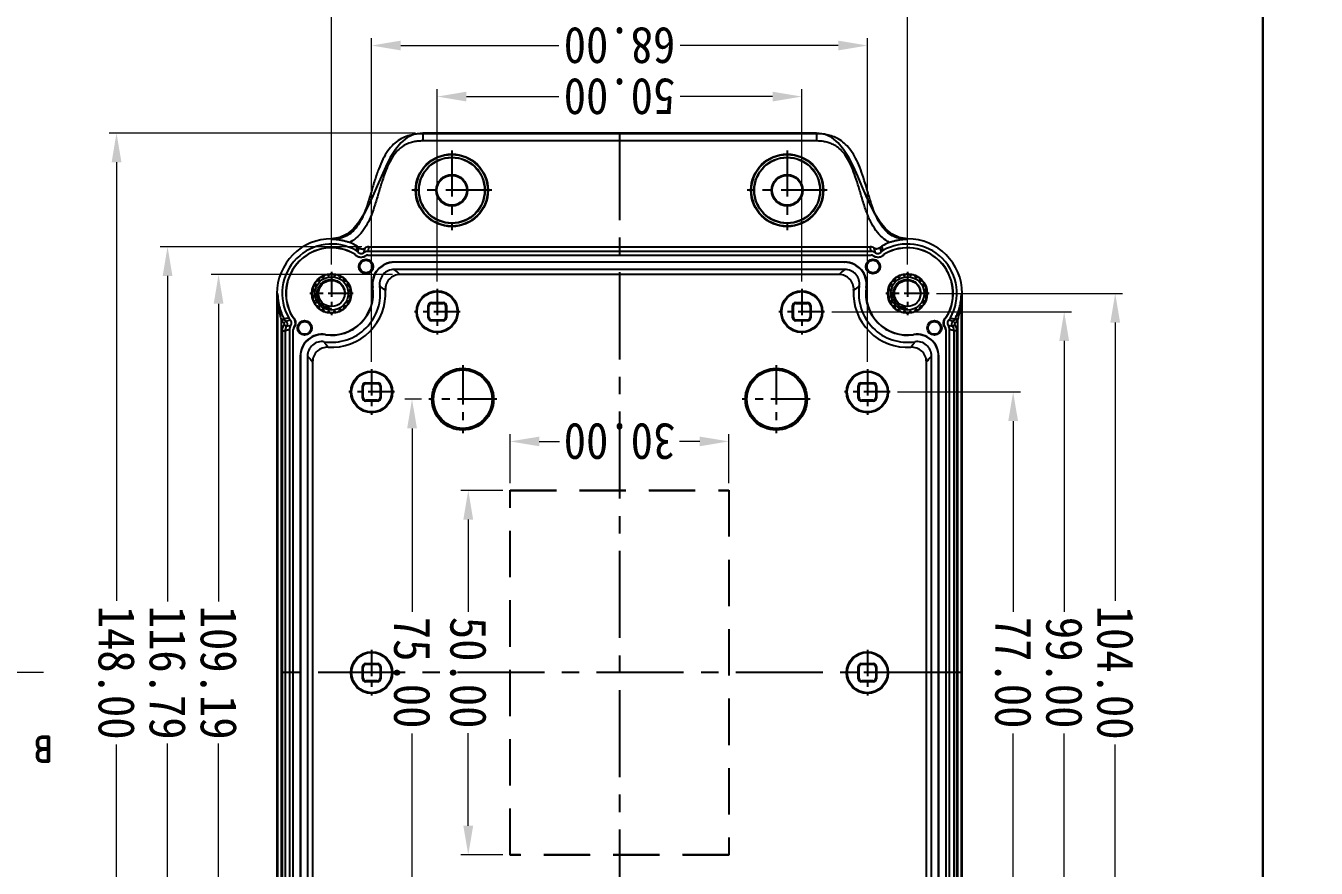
# Model space of a CAD drawing. Header units: millimetres. Extents: x 306 to 1885, y 393 to 1000.
# Drawn here: x 1281.2 to 1458.2, y 468.3 to 583.8 of the extents above; entities that cross this region are included whole.
import ezdxf
from ezdxf.enums import TextEntityAlignment as Align

# ---------------------------------------------------------------- set-up
doc = ezdxf.new("R2010")
doc.units = ezdxf.units.MM
for name, pattern in [('CENTER', [50.8, 31.75, -6.35, 6.35, -6.35]), ('DIVIDE', [31.75, 12.7, -6.35, 0, -6.35, 0, -6.35]), ('HIDDEN', [9.525, 6.35, -3.175])]:
    doc.linetypes.add(name, pattern=pattern)
doc.layers.add('dim', color=3, linetype='Continuous', lineweight=9)
doc.layers.add('hatch', color=56, linetype='Continuous', lineweight=9)
doc.styles.add('FFS', font='SIMFANG.TTF', dxfattribs={"width": 0.9})
doc.styles.add('ROMAND', font='romand.shx', dxfattribs={"width": 0.85, "bigfont": 'gbcbig.shx'})
doc.dimstyles.new('YanXiu', dxfattribs={"dimtxt": 2.5, "dimasz": 2.2, "dimexe": 1, "dimexo": 0.6, "dimgap": 0.66, "dimtad": 0, "dimzin": 1, "dimdsep": 46, "dimtxsty": 'FFS', "dimcen": 0, "dimclrd": 256, "dimclre": 131, "dimclrt": 42, "dimazin": 0, "dimtfac": 1, "dimtofl": 0, "dimtmove": 0, "dimatfit": 3, "dimfxl": 0, "dimlwd": 5, "dimlwe": 5, "dimarcsym": 0})

# ---------------------------------------------------------------- blocks, each defined once
blk = doc.blocks.new('*u2')
at = {"layer": 'Defpoints', "color": 2}
blk.add_lwpolyline([(-135.77, 94.94), (135.77, 94.94), (135.77, -94.94), (-135.77, -94.94)], close=True, dxfattribs=at)
blk = doc.blocks.new('*D21')
at = {"layer": 'Defpoints', "color": 0}
for p in [(34.38, 58.4), (62, 58.4), (34.37, -58.4)]:
    blk.add_point(p, dxfattribs=at)
at = {"layer": 'dim', "color": 131, "lineweight": 5}
for p, q in [((35.38, 58.4), (63, 58.4)), ((35.37, -58.4), (63, -58.4))]:
    blk.add_line(p, q, dxfattribs=at)
at = {"layer": 'dim', "lineweight": 5}
for p, q in [((62, 54.4), (62, 9.74)), ((62, -54.4), (62, -9.74))]:
    blk.add_line(p, q, dxfattribs=at)
at = {"layer": 'dim'}
for points in [[(61.33, 54.4), (62.67, 54.4), (62, 58.4)], [(61.33, -54.4), (62.67, -54.4), (62, -58.4)]]:
    blk.add_solid(points, dxfattribs=at)
at = {"layer": 'dim', "color": 42, "insert": (62, 0), "char_height": 5, "attachment_point": 5, "rotation": 90, "style": 'FFS'}
blk.add_mtext('116.79', dxfattribs=at)
blk = doc.blocks.new('*D22')
at = {"layer": 'Defpoints', "color": 0}
for p in [(30.12, 54.6), (55, 54.6), (30.12, -54.6)]:
    blk.add_point(p, dxfattribs=at)
at = {"layer": 'dim', "color": 131, "lineweight": 5}
for p, q in [((31.12, 54.6), (56, 54.6)), ((31.12, -54.6), (56, -54.6))]:
    blk.add_line(p, q, dxfattribs=at)
at = {"layer": 'dim', "lineweight": 5}
for p, q in [((55, 50.6), (55, 9.74)), ((55, -50.6), (55, -9.74))]:
    blk.add_line(p, q, dxfattribs=at)
at = {"layer": 'dim'}
for points in [[(54.33, 50.6), (55.67, 50.6), (55, 54.6)], [(54.33, -50.6), (55.67, -50.6), (55, -54.6)]]:
    blk.add_solid(points, dxfattribs=at)
at = {"layer": 'dim', "color": 42, "insert": (55, 0), "char_height": 5, "attachment_point": 5, "rotation": 90, "style": 'FFS'}
blk.add_mtext('109.19', dxfattribs=at)
blk = doc.blocks.new('*D24')
at = {"layer": 'Defpoints', "color": 0}
for p in [(-39.5, -54.98), (39.5, -54.98), (39.5, -93)]:
    blk.add_point(p, dxfattribs=at)
at = {"layer": 'dim', "color": 131, "lineweight": 5}
for p, q in [((-39.5, -55.98), (-39.5, -94)), ((39.5, -55.98), (39.5, -94))]:
    blk.add_line(p, q, dxfattribs=at)
at = {"layer": 'dim', "lineweight": 5}
for p, q in [((-35.5, -93), (-8.33, -93)), ((35.5, -93), (8.33, -93))]:
    blk.add_line(p, q, dxfattribs=at)
at = {"layer": 'dim'}
for points in [[(-35.5, -92.33), (-35.5, -93.67), (-39.5, -93)], [(35.5, -92.33), (35.5, -93.67), (39.5, -93)]]:
    blk.add_solid(points, dxfattribs=at)
at = {"layer": 'dim', "color": 42, "insert": (0, -93), "char_height": 5, "attachment_point": 5, "style": 'FFS'}
blk.add_mtext('79.00', dxfattribs=at)
blk = doc.blocks.new('*D25')
at = {"layer": 'Defpoints', "color": 0}
for p in [(-34, -41.64), (34, -41.64), (34, -86)]:
    blk.add_point(p, dxfattribs=at)
at = {"layer": 'dim', "color": 131, "lineweight": 5}
for p, q in [((-34, -42.64), (-34, -87)), ((34, -42.64), (34, -87))]:
    blk.add_line(p, q, dxfattribs=at)
at = {"layer": 'dim', "lineweight": 5}
for p, q in [((-30, -86), (-8.33, -86)), ((30, -86), (8.33, -86))]:
    blk.add_line(p, q, dxfattribs=at)
at = {"layer": 'dim'}
for points in [[(-30, -85.33), (-30, -86.67), (-34, -86)], [(30, -85.33), (30, -86.67), (34, -86)]]:
    blk.add_solid(points, dxfattribs=at)
at = {"layer": 'dim', "color": 42, "insert": (0, -86), "char_height": 5, "attachment_point": 5, "style": 'FFS'}
blk.add_mtext('68.00', dxfattribs=at)
blk = doc.blocks.new('*D26')
at = {"layer": 'Defpoints', "color": 0}
for p in [(-25, -52.64), (25, -52.64), (25, -79)]:
    blk.add_point(p, dxfattribs=at)
at = {"layer": 'dim', "color": 131, "lineweight": 5}
for p, q in [((-25, -53.64), (-25, -80)), ((25, -53.64), (25, -80))]:
    blk.add_line(p, q, dxfattribs=at)
at = {"layer": 'dim', "lineweight": 5}
for p, q in [((-21, -79), (-8.32, -79)), ((21, -79), (8.32, -79))]:
    blk.add_line(p, q, dxfattribs=at)
at = {"layer": 'dim'}
for points in [[(-21, -78.33), (-21, -79.67), (-25, -79)], [(21, -78.33), (21, -79.67), (25, -79)]]:
    blk.add_solid(points, dxfattribs=at)
at = {"layer": 'dim', "color": 42, "insert": (0, -79), "char_height": 5, "attachment_point": 5, "style": 'FFS'}
blk.add_mtext('50.00', dxfattribs=at)
blk = doc.blocks.new('*D27')
at = {"layer": 'Defpoints', "color": 0}
for p in [(-68, 52), (-42.48, 52), (-42.48, -52)]:
    blk.add_point(p, dxfattribs=at)
at = {"layer": 'dim', "color": 131, "lineweight": 5}
for p, q in [((-43.48, 52), (-69, 52)), ((-43.48, -52), (-69, -52))]:
    blk.add_line(p, q, dxfattribs=at)
at = {"layer": 'dim', "lineweight": 5}
for p, q in [((-68, 48), (-68, 9.84)), ((-68, -48), (-68, -9.84))]:
    blk.add_line(p, q, dxfattribs=at)
at = {"layer": 'dim'}
for points in [[(-68.67, 48), (-67.33, 48), (-68, 52)], [(-68.67, -48), (-67.33, -48), (-68, -52)]]:
    blk.add_solid(points, dxfattribs=at)
at = {"layer": 'dim', "color": 42, "insert": (-68, 0), "char_height": 5, "attachment_point": 5, "rotation": 90, "style": 'FFS'}
blk.add_mtext('104.00', dxfattribs=at)
blk = doc.blocks.new('*D28')
at = {"layer": 'Defpoints', "color": 0}
for p in [(-61, 49.5), (-28.14, 49.5), (-28.14, -49.5)]:
    blk.add_point(p, dxfattribs=at)
at = {"layer": 'dim', "color": 131, "lineweight": 5}
for p, q in [((-29.14, 49.5), (-62, 49.5)), ((-29.14, -49.5), (-62, -49.5))]:
    blk.add_line(p, q, dxfattribs=at)
at = {"layer": 'dim', "lineweight": 5}
for p, q in [((-61, 45.5), (-61, 8.33)), ((-61, -45.5), (-61, -8.33))]:
    blk.add_line(p, q, dxfattribs=at)
at = {"layer": 'dim'}
for points in [[(-61.67, 45.5), (-60.33, 45.5), (-61, 49.5)], [(-61.67, -45.5), (-60.33, -45.5), (-61, -49.5)]]:
    blk.add_solid(points, dxfattribs=at)
at = {"layer": 'dim', "color": 42, "insert": (-61, 0), "char_height": 5, "attachment_point": 5, "rotation": 90, "style": 'FFS'}
blk.add_mtext('99.00', dxfattribs=at)
blk = doc.blocks.new('*D29')
at = {"layer": 'Defpoints', "color": 0}
for p in [(-54, 38.5), (-37.14, 38.5), (-37.14, -38.5)]:
    blk.add_point(p, dxfattribs=at)
at = {"layer": 'dim', "color": 131, "lineweight": 5}
for p, q in [((-38.14, 38.5), (-55, 38.5)), ((-38.14, -38.5), (-55, -38.5))]:
    blk.add_line(p, q, dxfattribs=at)
at = {"layer": 'dim', "lineweight": 5}
for p, q in [((-54, 34.5), (-54, 8.33)), ((-54, -34.5), (-54, -8.33))]:
    blk.add_line(p, q, dxfattribs=at)
at = {"layer": 'dim'}
for points in [[(-54.67, 34.5), (-53.33, 34.5), (-54, 38.5)], [(-54.67, -34.5), (-53.33, -34.5), (-54, -38.5)]]:
    blk.add_solid(points, dxfattribs=at)
at = {"layer": 'dim', "color": 42, "insert": (-54, 0), "char_height": 5, "attachment_point": 5, "rotation": 90, "style": 'FFS'}
blk.add_mtext('77.00', dxfattribs=at)
blk = doc.blocks.new('*D30')
at = {"layer": 'Defpoints', "color": 0}
for p in [(27, 74), (27, -74), (69, -74)]:
    blk.add_point(p, dxfattribs=at)
at = {"layer": 'dim', "color": 131, "lineweight": 5}
for p, q in [((28, 74), (70, 74)), ((28, -74), (70, -74))]:
    blk.add_line(p, q, dxfattribs=at)
at = {"layer": 'dim', "lineweight": 5}
for p, q in [((69, 70), (69, 9.84)), ((69, -70), (69, -9.84))]:
    blk.add_line(p, q, dxfattribs=at)
at = {"layer": 'dim'}
for points in [[(68.33, 70), (69.67, 70), (69, 74)], [(68.33, -70), (69.67, -70), (69, -74)]]:
    blk.add_solid(points, dxfattribs=at)
at = {"layer": 'dim', "color": 42, "insert": (69, 0), "char_height": 5, "attachment_point": 5, "rotation": 90, "style": 'FFS'}
blk.add_mtext('148.00', dxfattribs=at)
blk = doc.blocks.new('*D23')
at = {"layer": 'Defpoints', "color": 0}
for p in [(-15, -25), (15, -25), (15, -31.71)]:
    blk.add_point(p, dxfattribs=at)
at = {"layer": 'dim', "color": 131, "lineweight": 5}
for p, q in [((-15, -26), (-15, -32.71)), ((15, -26), (15, -32.71))]:
    blk.add_line(p, q, dxfattribs=at)
at = {"layer": 'dim', "lineweight": 5}
for p, q in [((-11, -31.71), (-8.24, -31.71)), ((11, -31.71), (8.24, -31.71))]:
    blk.add_line(p, q, dxfattribs=at)
at = {"layer": 'dim'}
for points in [[(-11, -31.04), (-11, -32.37), (-15, -31.71)], [(11, -31.04), (11, -32.37), (15, -31.71)]]:
    blk.add_solid(points, dxfattribs=at)
at = {"layer": 'dim', "color": 42, "insert": (0, -31.71), "char_height": 5, "attachment_point": 5, "style": 'FFS'}
blk.add_mtext('30.00', dxfattribs=at)
blk = doc.blocks.new('*D31')
at = {"layer": 'Defpoints', "color": 0}
for p in [(15, 25), (20.75, 25), (15, -25)]:
    blk.add_point(p, dxfattribs=at)
at = {"layer": 'dim', "color": 131, "lineweight": 5}
for p, q in [((16, 25), (21.75, 25)), ((16, -25), (21.75, -25))]:
    blk.add_line(p, q, dxfattribs=at)
at = {"layer": 'dim', "lineweight": 5}
for p, q in [((20.75, 21), (20.75, 8.32)), ((20.75, -21), (20.75, -8.32))]:
    blk.add_line(p, q, dxfattribs=at)
at = {"layer": 'dim'}
for points in [[(20.08, 21), (21.42, 21), (20.75, 25)], [(20.08, -21), (21.42, -21), (20.75, -25)]]:
    blk.add_solid(points, dxfattribs=at)
at = {"layer": 'dim', "color": 42, "insert": (20.75, 0), "char_height": 5, "attachment_point": 5, "rotation": 90, "style": 'FFS'}
blk.add_mtext('50.00', dxfattribs=at)
blk = doc.blocks.new('*D18')
at = {"layer": 'Defpoints', "color": 0}
for p in [(26.16, 37.5), (26.16, -37.5), (28.46, -37.5)]:
    blk.add_point(p, dxfattribs=at)
at = {"layer": 'dim', "color": 131, "lineweight": 5}
for p, q in [((27.16, 37.5), (29.46, 37.5)), ((27.16, -37.5), (29.46, -37.5))]:
    blk.add_line(p, q, dxfattribs=at)
at = {"layer": 'dim', "lineweight": 5}
for p, q in [((28.46, 33.5), (28.46, 8.33)), ((28.46, -33.5), (28.46, -8.33))]:
    blk.add_line(p, q, dxfattribs=at)
at = {"layer": 'dim'}
for points in [[(27.79, 33.5), (29.13, 33.5), (28.46, 37.5)], [(27.79, -33.5), (29.13, -33.5), (28.46, -37.5)]]:
    blk.add_solid(points, dxfattribs=at)
at = {"layer": 'dim', "color": 42, "insert": (28.46, 0), "char_height": 5, "attachment_point": 5, "rotation": 90, "style": 'FFS'}
blk.add_mtext('75.00', dxfattribs=at)
blk = doc.blocks.new('u68')
at = {"color": 1, "linetype": 'CENTER', "ltscale": 0.376}
for p, q in [((0, -74), (0, 74)), ((-47, 0), (47, 0))]:
    blk.add_line(p, q, dxfattribs=at)
at = {"color": 7}
for p, q in [((-47, 52), (-47, -52)), ((-46.904, 52), (-46.904, -52)), ((46.904, -52), (46.904, 52)), ((47, -52), (47, 52)), ((-46.404, 48.395), (-46.404, -48.395)), ((46.404, -48.395), (46.404, 48.395)), ((-46.288, 46.87), (-46.288, -46.87)), ((-45.888, 46.87), (-45.888, -46.87)), ((-45.277, 47.035), (-45.277, -47.035)), ((-44.767, -47.038), (-44.767, 47.038)), ((-44.746, -47.038), (-44.746, 47.038)), ((44.746, 47.038), (44.746, -47.038)), ((44.767, 47.038), (44.767, -47.038)), ((45.277, -47.035), (45.277, 47.035)), ((45.888, -46.87), (45.888, 46.87)), ((46.288, -46.87), (46.288, 46.87)), ((-43.795, 43.402), (-43.795, -43.402)), ((-43.769, 43.372), (-43.769, -43.372)), ((-42.802, 43.41), (-42.802, -43.41)), ((-42.095, 42.624), (-42.095, -42.624)), ((42.095, -42.624), (42.095, 42.624)), ((42.802, -43.41), (42.802, 43.41)), ((43.769, -43.372), (43.769, 43.372)), ((43.795, -43.402), (43.795, 43.402)), ((-35.25, -0.85), (-35.25, 0.85)), ((-35.145, 0.745), (-35.25, 0.85)), ((-35.145, -0.745), (-35.145, 0.745)), ((-34.745, 1.145), (-34.85, 1.25)), ((-34.85, 1.25), (-33.15, 1.25)), ((-34.745, 1.145), (-33.255, 1.145)), ((-33.255, 1.145), (-33.15, 1.25)), ((-32.855, 0.745), (-32.75, 0.85)), ((-32.855, 0.745), (-32.855, -0.745)), ((-32.75, 0.85), (-32.75, -0.85)), ((32.855, 0.745), (32.75, 0.85)), ((32.75, -0.85), (32.75, 0.85)), ((32.855, -0.745), (32.855, 0.745)), ((33.15, 1.25), (34.85, 1.25)), ((33.255, 1.145), (33.15, 1.25)), ((33.255, 1.145), (34.745, 1.145)), ((34.745, 1.145), (34.85, 1.25)), ((35.145, 0.745), (35.25, 0.85)), ((35.145, 0.745), (35.145, -0.745)), ((35.25, 0.85), (35.25, -0.85)), ((-35.145, -0.745), (-35.25, -0.85)), ((-34.745, -1.145), (-34.85, -1.25)), ((-33.15, -1.25), (-34.85, -1.25)), ((-33.255, -1.145), (-34.745, -1.145)), ((-33.255, -1.145), (-33.15, -1.25)), ((-32.855, -0.745), (-32.75, -0.85)), ((32.855, -0.745), (32.75, -0.85)), ((33.255, -1.145), (33.15, -1.25)), ((34.85, -1.25), (33.15, -1.25)), ((34.745, -1.145), (33.255, -1.145)), ((34.745, -1.145), (34.85, -1.25)), ((35.145, -0.745), (35.25, -0.85)), ((-35.145, -37.755), (-35.25, -37.65)), ((-35.25, -39.35), (-35.25, -37.65)), ((-35.145, -39.245), (-35.145, -37.755)), ((-34.745, -37.355), (-34.85, -37.25)), ((-34.85, -37.25), (-33.15, -37.25)), ((-34.745, -37.355), (-33.255, -37.355)), ((-33.255, -37.355), (-33.15, -37.25)), ((-32.855, -37.755), (-32.75, -37.65)), ((-32.855, -37.755), (-32.855, -39.245)), ((-32.75, -37.65), (-32.75, -39.35)), ((32.855, -37.755), (32.75, -37.65)), ((32.75, -39.35), (32.75, -37.65)), ((32.855, -39.245), (32.855, -37.755)), ((33.15, -37.25), (34.85, -37.25)), ((33.255, -37.355), (33.15, -37.25)), ((33.255, -37.355), (34.745, -37.355)), ((34.745, -37.355), (34.85, -37.25)), ((35.145, -37.755), (35.25, -37.65)), ((35.145, -37.755), (35.145, -39.245)), ((35.25, -37.65), (35.25, -39.35)), ((-35.145, -39.245), (-35.25, -39.35)), ((-34.745, -39.645), (-34.85, -39.75)), ((-33.15, -39.75), (-34.85, -39.75)), ((-33.255, -39.645), (-34.745, -39.645)), ((-33.255, -39.645), (-33.15, -39.75)), ((-32.855, -39.245), (-32.75, -39.35)), ((32.855, -39.245), (32.75, -39.35)), ((33.255, -39.645), (33.15, -39.75)), ((34.85, -39.75), (33.15, -39.75)), ((34.745, -39.645), (33.255, -39.645)), ((34.745, -39.645), (34.85, -39.75)), ((35.145, -39.245), (35.25, -39.35)), ((-43.769, -43.372), (-43.795, -43.402)), ((43.769, -43.372), (43.795, -43.402)), ((-46.288, -46.87), (-45.888, -46.87)), ((-46.023, -47.69), (-45.699, -47.455)), ((-45.888, -46.87), (-45.277, -47.035)), ((-45.699, -47.456), (-45.088, -47.62)), ((-44.746, -47.038), (-44.767, -47.038)), ((-44.655, -47.318), (-44.672, -47.33)), ((-40.333, -46.339), (-40.349, -46.368)), ((40.333, -46.339), (40.349, -46.368)), ((44.655, -47.318), (44.672, -47.33)), ((44.746, -47.038), (44.767, -47.038)), ((45.088, -47.62), (45.697, -47.458)), ((46.023, -47.69), (45.699, -47.455)), ((46.288, -46.87), (45.888, -46.87)), ((-46.404, -48.395), (-46.049, -48.58)), ((-46.352, -48.298), (-46, -48.488)), ((-46.05, -47.917), (-45.785, -48.216)), ((-45.176, -48.382), (-45.785, -48.216)), ((-44.922, -48.899), (-44.94, -48.889)), ((-44.822, -48.777), (-44.836, -48.761)), ((-26.145, -48.755), (-26.25, -48.65)), ((-26.25, -50.35), (-26.25, -48.65)), ((-26.145, -50.245), (-26.145, -48.755)), ((-25.745, -48.355), (-25.85, -48.25)), ((-25.85, -48.25), (-24.15, -48.25)), ((-25.745, -48.355), (-24.255, -48.355)), ((-24.255, -48.355), (-24.15, -48.25)), ((-23.855, -48.755), (-23.75, -48.65)), ((-23.855, -48.755), (-23.855, -50.245)), ((-23.75, -48.65), (-23.75, -50.35)), ((23.855, -48.755), (23.75, -48.65)), ((23.75, -50.35), (23.75, -48.65)), ((23.855, -50.245), (23.855, -48.755)), ((24.15, -48.25), (25.85, -48.25)), ((24.255, -48.355), (24.15, -48.25)), ((24.255, -48.355), (25.745, -48.355)), ((25.745, -48.355), (25.85, -48.25)), ((26.145, -48.755), (26.25, -48.65)), ((26.145, -48.755), (26.145, -50.245)), ((26.25, -48.65), (26.25, -50.35)), ((44.822, -48.777), (44.836, -48.761)), ((44.922, -48.899), (44.94, -48.889)), ((45.785, -48.216), (45.176, -48.382)), ((46.05, -47.917), (45.785, -48.216)), ((46.352, -48.298), (46, -48.488)), ((46.404, -48.395), (46.049, -48.58)), ((-26.145, -50.245), (-26.25, -50.35)), ((-25.745, -50.645), (-25.85, -50.75)), ((-24.15, -50.75), (-25.85, -50.75)), ((-24.255, -50.645), (-25.745, -50.645)), ((-24.255, -50.645), (-24.15, -50.75)), ((-23.855, -50.245), (-23.75, -50.35)), ((23.855, -50.245), (23.75, -50.35)), ((24.255, -50.645), (24.15, -50.75)), ((25.85, -50.75), (24.15, -50.75)), ((25.745, -50.645), (24.255, -50.645)), ((25.745, -50.645), (25.85, -50.75)), ((26.145, -50.245), (26.25, -50.35)), ((-47, -52), (-46.904, -52)), ((-33.839, -52.833), (-33.868, -52.849)), ((33.839, -52.833), (33.868, -52.849)), ((47, -52), (46.904, -52)), ((-30.124, -54.595), (30.124, -54.595)), ((-30.91, -55.302), (30.91, -55.302)), ((-30.872, -56.269), (-30.902, -56.295)), ((-30.902, -56.295), (30.902, -56.295)), ((-30.872, -56.269), (30.872, -56.269)), ((30.872, -56.269), (30.902, -56.295)), ((-36.399, -57.422), (-36.389, -57.44)), ((-36.277, -57.322), (-36.261, -57.336)), ((-35.714, -58.291), (-35.882, -57.676)), ((-35.12, -57.588), (-34.954, -58.206)), ((-34.818, -57.155), (-34.83, -57.172)), ((34.538, -57.246), (-34.538, -57.246)), ((-34.538, -57.246), (-34.538, -57.267)), ((34.538, -57.267), (-34.538, -57.267)), ((-34.535, -57.777), (34.535, -57.777)), ((34.375, -58.395), (-34.378, -58.395)), ((34.368, -58.395), (34.535, -57.777)), ((34.538, -57.246), (34.538, -57.267)), ((34.818, -57.155), (34.83, -57.172)), ((34.954, -58.206), (35.12, -57.588)), ((35.882, -57.676), (35.714, -58.291)), ((36.277, -57.322), (36.261, -57.336)), ((36.399, -57.422), (36.389, -57.44)), ((-39.5, -59.5), (-39.5, -59.412)), ((39.5, -59.5), (39.5, -59.412)), ((-27, -72.913), (27, -72.913)), ((-27, -74), (-27, -72.913)), ((-27, -73.912), (27, -73.912)), ((-27, -74), (27, -74)), ((27, -74), (27, -72.913))]:
    blk.add_line(p, q, dxfattribs=at)
at = {"color": 3, "linetype": 'HIDDEN'}
for p, q in [((-15.016, 25.016), (-15, 25)), ((-15.016, -25.016), (-15.016, 25.016)), ((-15.016, 25.016), (15.016, 25.016)), ((-15, -25), (-15, 25)), ((-15, 25), (15, 25)), ((15, 25), (15, -25)), ((15.016, 25.016), (15.016, -25.016)), ((15.016, -25.016), (-15.016, -25.016)), ((15, -25), (-15, -25)), ((15.016, -25.016), (15, -25))]:
    blk.add_line(p, q, dxfattribs=at)
at = {"color": 1, "linetype": 'CENTER', "ltscale": 0.114189}
for p, q in [((-34, -3.14), (-34, 3.14)), ((34, -3.14), (34, 3.14)), ((-37.14, 0), (-30.86, 0)), ((30.86, 0), (37.14, 0)), ((-34, -41.64), (-34, -35.36)), ((34, -41.64), (34, -35.36)), ((-37.14, -38.5), (-30.86, -38.5)), ((30.86, -38.5), (37.14, -38.5)), ((-25, -52.64), (-25, -46.36)), ((25, -52.64), (25, -46.36)), ((-28.14, -49.5), (-21.86, -49.5)), ((21.86, -49.5), (28.14, -49.5))]:
    blk.add_line(p, q, dxfattribs=at)
at = {"color": 1, "linetype": 'CENTER', "ltscale": 0.169433}
for p, q in [((-21.5, -42.159), (-21.5, -32.841)), ((21.5, -42.159), (21.5, -32.841)), ((-26.159, -37.5), (-16.841, -37.5)), ((16.841, -37.5), (26.159, -37.5))]:
    blk.add_line(p, q, dxfattribs=at)
at = {"color": 1, "linetype": 'CENTER', "ltscale": 0.10854}
for p, q in [((-39.5, -54.985), (-39.5, -49.015)), ((39.5, -54.985), (39.5, -49.015)), ((-42.485, -52), (-36.515, -52)), ((36.515, -52), (42.485, -52))]:
    blk.add_line(p, q, dxfattribs=at)
at = {"color": 1, "linetype": 'CENTER', "ltscale": 0.199}
for p, q in [((-23, -71.618), (-23, -60.673)), ((23, -71.618), (23, -60.673)), ((-28.473, -66.145), (-17.527, -66.145)), ((17.527, -66.145), (28.472, -66.145))]:
    blk.add_line(p, q, dxfattribs=at)
at = {"color": 7}
for centre, radius in [((-34, 0), 2.855), ((-34, 0), 2.75), ((34, 0), 2.855), ((34, 0), 2.75), ((-34, -38.5), 2.855), ((-34, -38.5), 2.75), ((34, -38.5), 2.855), ((34, -38.5), 2.75), ((-43.194, -47.272), 1), ((-43.194, -47.272), 0.86), ((-25, -49.5), 2.855), ((-25, -49.5), 2.75), ((25, -49.5), 2.855), ((25, -49.5), 2.75), ((43.194, -47.272), 1), ((43.194, -47.272), 0.86), ((-39.5, -52), 2.713), ((39.5, -52), 2.713), ((-39.5, -52), 2.3), ((-39.5, -52), 1.8), ((39.5, -52), 2.3), ((39.5, -52), 1.8), ((-34.772, -55.694), 1), ((-34.772, -55.694), 0.86), ((34.772, -55.694), 1), ((34.772, -55.694), 0.86), ((-23, -66.145), 4.975), ((-23, -66.145), 4.909), ((-23, -66.145), 4.535), ((-23, -66.145), 4.5), ((23, -66.145), 4.975), ((23, -66.145), 4.909), ((23, -66.145), 4.535), ((23, -66.145), 4.5), ((-23, -66.145), 2.149), ((-23, -66.145), 2.04), ((23, -66.145), 2.149), ((23, -66.145), 2.04)]:
    blk.add_circle(centre, radius, dxfattribs=at)
at = {"color": 7, "linetype": 'Continuous'}
for centre, radius in [((-21.5, -37.5), 4.236), ((-21.5, -37.5), 4.026), ((21.5, -37.5), 4.236), ((21.5, -37.5), 4.026)]:
    blk.add_circle(centre, radius, dxfattribs=at)
at = {"color": 7}
for centre, radius, start, end in [((-40.796, -43.403), 2.999, 179.99492, 278.57539), ((-40.77, -43.372), 2.999, 179.99496, 278.37552), ((-24.405, -59.242), 24.272, 136.78995, 139.28598), ((-40.803, -43.41), 2, 179.99481, 278.62744), ((-40.096, -42.624), 2, 179.996, 273.63858), ((40.096, -42.624), 2, 266.36142, 0.00399), ((40.77, -43.372), 2.999, 261.62449, 0.00504), ((40.796, -43.403), 2.999, 261.42461, 0.00508), ((40.803, -43.41), 2, 261.37256, 0.00519), ((24.404, -59.243), 24.273, 40.71404, 43.21003), ((-26.226, -54.748), 17.072, 143.60922, 146.74786), ((-39.5, -52), 6.688, 351.37775, 98.62225), ((-39.5, -52), 7.395, 356.36542, 93.63458), ((39.5, -52), 7.395, 86.36542, 183.63459), ((39.5, -52), 6.688, 81.37775, 188.62225), ((26.226, -54.748), 17.072, 33.25217, 36.39075), ((-44.888, -46.87), 1.4, 180.00377, 215.82339), ((-44.888, -46.87), 1, 180.02125, 215.8694), ((-44.277, -47.035), 1, 180.00053, 215.82671), ((-44.267, -47.038), 0.5, 180.00104, 215.82787), ((-44.267, -47.038), 0.479, 180.00287, 215.82618), ((-39.5, -52), 5.695, 351.42969, 98.57031), ((-39.5, -52), 5.721, 351.62952, 98.37048), ((39.5, -52), 5.721, 81.62952, 188.37048), ((39.5, -52), 5.695, 81.42969, 188.57031), ((44.267, -47.038), 0.479, 324.17286, 359.99809), ((44.267, -47.038), 0.5, 324.1732, 359.9979), ((44.277, -47.035), 1, 324.17383, 359.99894), ((44.888, -46.87), 1.4, 324.17672, 359.99612), ((-39.5, -52), 7.788, 151.6207, 152.42953), ((-45.122, -48.963), 1.398, 131.58584, 151.63185), ((-39.5, -52), 6.777, 150.26087, 299.73913), ((-39.5, -52), 7.388, 151.61722, 152.42953), ((-45.121, -48.964), 1, 131.59458, 151.59312), ((-39.5, -52), 6.267, 150.23413, 299.76587), ((-39.5, -52), 6.246, 150.23413, 299.76587), ((-44.517, -49.134), 1, 131.26277, 150.26069), ((-44.506, -49.137), 0.5, 131.26043, 150.23381), ((-44.506, -49.137), 0.479, 131.26456, 150.22973), ((-40.237, -49.732), 0.315, 48.29192, 167.70808), ((-39.927, -49.385), 0.15, 228.29192, 279.27791), ((-39.5, -52), 2.5, 98.72209, 99.27791), ((-39.902, -49.381), 0.15, 278.72209, 329.70808), ((-39.5, -49.615), 0.315, 30.29192, 149.70808), ((-39.098, -49.381), 0.15, 210.29192, 261.27791), ((-39.5, -52), 2.5, 80.72209, 81.27791), ((-39.073, -49.385), 0.15, 260.72209, 311.70808), ((-38.763, -49.732), 0.315, 12.29192, 131.70808), ((39.5, -52), 6.777, 240.26087, 29.73913), ((39.5, -52), 6.267, 240.23413, 29.76587), ((39.5, -52), 6.246, 240.23413, 29.76587), ((38.763, -49.732), 0.315, 48.29192, 167.70808), ((39.073, -49.385), 0.15, 228.29192, 279.27791), ((39.5, -52), 2.5, 98.72209, 99.27791), ((39.098, -49.381), 0.15, 278.72209, 329.70808), ((39.5, -49.615), 0.315, 30.29192, 149.70808), ((39.902, -49.381), 0.15, 210.29192, 261.27791), ((39.5, -52), 2.5, 80.72209, 81.27791), ((39.927, -49.385), 0.15, 260.72209, 311.70808), ((40.237, -49.732), 0.315, 12.29192, 131.70808), ((44.506, -49.137), 0.479, 29.76978, 48.73601), ((44.506, -49.137), 0.5, 29.76626, 48.73956), ((44.517, -49.134), 1, 29.73931, 48.73722), ((39.511, -23.189), 26.119, 282.99671, 284.06555), ((45.121, -48.964), 1, 28.38112, 48.40558), ((38.112, -17.53), 31.947, 284.03341, 284.29613), ((39.5, -52), 7.388, 27.57047, 28.3793), ((45.122, -48.962), 1.398, 28.3677, 48.41461), ((39.5, -52), 7.788, 27.57047, 28.3793), ((-41.768, -51.263), 0.315, 102.29192, 221.70808), ((-41.867, -50.808), 0.15, 282.29192, 333.27791), ((-41.429, -50.598), 0.315, 84.29192, 203.70808), ((-39.5, -52), 2.5, 152.72209, 153.27791), ((-41.855, -50.785), 0.15, 332.72209, 23.70808), ((-41.383, -50.135), 0.15, 264.29192, 315.27791), ((-39.5, -52), 2.5, 134.72209, 135.27791), ((-41.365, -50.117), 0.15, 314.72209, 5.70808), ((-40.902, -50.071), 0.315, 66.29192, 185.70808), ((-40.715, -49.645), 0.15, 246.29192, 297.27791), ((-39.5, -52), 2.5, 116.72209, 117.27791), ((-40.692, -49.633), 0.15, 296.72209, 347.70808), ((-38.308, -49.633), 0.15, 192.29192, 243.27791), ((-39.5, -52), 2.5, 62.72209, 63.27791), ((-38.285, -49.645), 0.15, 242.72209, 293.70808), ((-38.098, -50.071), 0.315, 354.29192, 113.70808), ((-37.635, -50.117), 0.15, 174.29192, 225.27791), ((-39.5, -52), 2.5, 44.72209, 45.27791), ((-37.617, -50.135), 0.15, 224.72209, 275.70808), ((-37.571, -50.598), 0.315, 336.29192, 95.70808), ((-37.145, -50.785), 0.15, 156.29192, 207.27791), ((-39.5, -52), 2.5, 26.72209, 27.27791), ((-37.133, -50.808), 0.15, 206.72209, 257.70808), ((-37.232, -51.263), 0.315, 318.29192, 77.70808), ((37.232, -51.263), 0.315, 102.29192, 221.70808), ((37.133, -50.808), 0.15, 282.29192, 333.27791), ((37.571, -50.598), 0.315, 84.29192, 203.70808), ((39.5, -52), 2.5, 152.72209, 153.27791), ((37.145, -50.785), 0.15, 332.72209, 23.70808), ((37.617, -50.135), 0.15, 264.29192, 315.27791), ((39.5, -52), 2.5, 134.72209, 135.27791), ((37.635, -50.117), 0.15, 314.72209, 5.70808), ((38.098, -50.071), 0.315, 66.29192, 185.70808), ((38.285, -49.645), 0.15, 246.29192, 297.27791), ((39.5, -52), 2.5, 116.72209, 117.27791), ((38.308, -49.633), 0.15, 296.72209, 347.70808), ((40.692, -49.633), 0.15, 192.29192, 243.27791), ((39.5, -52), 2.5, 62.72209, 63.27791), ((40.715, -49.645), 0.15, 242.72209, 293.70808), ((40.902, -50.071), 0.315, 354.29192, 113.70808), ((41.365, -50.117), 0.15, 174.29192, 225.27791), ((39.5, -52), 2.5, 44.72209, 45.27791), ((41.383, -50.135), 0.15, 224.72209, 275.70808), ((41.429, -50.598), 0.315, 336.29192, 95.70808), ((41.855, -50.785), 0.15, 156.29192, 207.27791), ((39.5, -52), 2.5, 26.72209, 27.27791), ((41.867, -50.808), 0.15, 206.72209, 257.70808), ((41.768, -51.263), 0.315, 318.29192, 77.70808), ((-39.5, -52), 7.5, 180, 270), ((-41.885, -52), 0.315, 120.29192, 239.70808), ((-41.768, -52.737), 0.315, 138.29192, 257.70808), ((-42.119, -51.598), 0.15, 300.29192, 351.27791), ((-42.119, -52.402), 0.15, 8.72209, 59.70808), ((-42.115, -51.573), 0.15, 350.72209, 41.70808), ((-42.115, -52.427), 0.15, 318.29192, 9.27791), ((-39.5, -52), 2.5, 170.72209, 171.27791), ((-39.5, -52), 2.5, 188.72209, 189.27791), ((-41.867, -53.192), 0.15, 26.72209, 77.70808), ((-37.133, -53.192), 0.15, 102.29192, 153.27791), ((-37.232, -52.737), 0.315, 282.29192, 41.70808), ((-36.885, -51.573), 0.15, 138.29192, 189.27791), ((-36.885, -52.427), 0.15, 170.72209, 221.70808), ((-39.5, -52), 2.5, 8.72209, 9.27791), ((-39.5, -52), 2.5, 350.72209, 351.27791), ((-36.881, -51.598), 0.15, 188.72209, 239.70808), ((-36.881, -52.402), 0.15, 120.29192, 171.27791), ((-37.115, -52), 0.315, 300.29192, 59.70808), ((-30.903, -53.296), 2.999, 171.42462, 270.00507), ((-30.872, -53.27), 2.999, 171.62449, 270.00504), ((-30.91, -53.303), 2, 171.37256, 270.00519), ((-42.248, -38.726), 17.072, 303.25217, 306.39075), ((-30.124, -52.596), 2, 176.36142, 270.00399), ((30.124, -52.596), 2, 269.99589, 3.63869), ((30.872, -53.27), 2.999, 269.99499, 8.37549), ((30.903, -53.296), 2.999, 269.99493, 8.57538), ((30.91, -53.303), 2, 269.99481, 8.62744), ((42.248, -38.726), 17.072, 233.60922, 236.74786), ((37.115, -52), 0.315, 120.29192, 239.70808), ((37.232, -52.737), 0.315, 138.29192, 257.70808), ((36.881, -51.598), 0.15, 300.29192, 351.27791), ((36.881, -52.402), 0.15, 8.72209, 59.70808), ((36.885, -51.573), 0.15, 350.72209, 41.70808), ((36.885, -52.427), 0.15, 318.29192, 9.27791), ((39.5, -52), 2.5, 170.72209, 171.27791), ((39.5, -52), 2.5, 188.72209, 189.27791), ((37.133, -53.192), 0.15, 26.72209, 77.70808), ((39.5, -52), 7.5, 270, 0), ((41.867, -53.192), 0.15, 102.29192, 153.27791), ((41.768, -52.737), 0.315, 282.29192, 41.70808), ((42.115, -51.573), 0.15, 138.29192, 189.27791), ((42.115, -52.427), 0.15, 170.72209, 221.70808), ((39.5, -52), 2.5, 8.72209, 9.27791), ((39.5, -52), 2.5, 350.72209, 351.27791), ((42.119, -51.598), 0.15, 188.72209, 239.70808), ((42.119, -52.402), 0.15, 120.29192, 171.27791), ((41.885, -52), 0.315, 300.29192, 59.70808), ((-41.429, -53.402), 0.315, 156.29192, 275.70808), ((-39.5, -52), 2.5, 206.72209, 207.27791), ((-41.855, -53.215), 0.15, 336.29192, 27.27791), ((-41.383, -53.865), 0.15, 44.72209, 95.70808), ((-39.5, -52), 2.5, 224.72209, 225.27791), ((-41.365, -53.883), 0.15, 354.29192, 45.27791), ((-40.902, -53.929), 0.315, 174.29192, 293.70808), ((-40.715, -54.355), 0.15, 62.72209, 113.70808), ((-39.5, -52), 2.5, 242.72209, 243.27791), ((-40.692, -54.367), 0.15, 12.29192, 63.27791), ((-40.237, -54.268), 0.315, 192.29192, 311.70808), ((-39.927, -54.615), 0.15, 80.72209, 131.70808), ((-39.5, -52), 2.5, 260.72209, 261.27791), ((-39.902, -54.619), 0.15, 30.29192, 81.27791), ((-39.5, -54.385), 0.315, 210.29192, 329.70808), ((-39.098, -54.619), 0.15, 98.72209, 149.70808), ((-39.5, -52), 2.5, 278.72209, 279.27791), ((-39.073, -54.615), 0.15, 48.29192, 99.27791), ((-38.763, -54.268), 0.315, 228.29192, 347.70808), ((-38.308, -54.367), 0.15, 116.72209, 167.70808), ((-39.5, -52), 2.5, 296.72209, 297.27791), ((-38.285, -54.355), 0.15, 66.29192, 117.27791), ((-38.098, -53.929), 0.315, 246.29192, 5.70808), ((-37.635, -53.883), 0.15, 134.72209, 185.70808), ((-39.5, -52), 2.5, 314.72209, 315.27791), ((-37.617, -53.865), 0.15, 84.29192, 135.27791), ((-37.571, -53.402), 0.315, 264.29192, 23.70808), ((-37.145, -53.215), 0.15, 152.72209, 203.70808), ((-39.5, -52), 2.5, 332.72209, 333.27791), ((-46.743, -36.904), 24.273, 310.71404, 313.21003), ((46.742, -36.905), 24.272, 226.78995, 229.28598), ((37.571, -53.402), 0.315, 156.29192, 275.70808), ((39.5, -52), 2.5, 206.72209, 207.27791), ((37.145, -53.215), 0.15, 336.29192, 27.27791), ((37.617, -53.865), 0.15, 44.72209, 95.70808), ((39.5, -52), 2.5, 224.72209, 225.27791), ((37.635, -53.883), 0.15, 354.29192, 45.27791), ((38.098, -53.929), 0.315, 174.29192, 293.70808), ((38.285, -54.355), 0.15, 62.72209, 113.70808), ((39.5, -52), 2.5, 242.72209, 243.27791), ((38.308, -54.367), 0.15, 12.29192, 63.27791), ((38.763, -54.268), 0.315, 192.29192, 311.70808), ((39.073, -54.615), 0.15, 80.72209, 131.70808), ((39.5, -52), 2.5, 260.72209, 261.27791), ((39.098, -54.619), 0.15, 30.29192, 81.27791), ((39.5, -54.385), 0.315, 210.29192, 329.70808), ((39.902, -54.619), 0.15, 98.72209, 149.70808), ((39.5, -52), 2.5, 278.72209, 279.27791), ((39.927, -54.615), 0.15, 48.29192, 99.27791), ((40.237, -54.268), 0.315, 228.29192, 347.70808), ((40.692, -54.367), 0.15, 116.72209, 167.70808), ((39.5, -52), 2.5, 296.72209, 297.27791), ((40.715, -54.355), 0.15, 66.29192, 117.27791), ((40.902, -53.929), 0.315, 246.29192, 5.70808), ((41.365, -53.883), 0.15, 134.72209, 185.70808), ((39.5, -52), 2.5, 314.72209, 315.27791), ((41.383, -53.865), 0.15, 84.29192, 135.27791), ((41.429, -53.402), 0.315, 264.29192, 23.70808), ((41.855, -53.215), 0.15, 152.72209, 203.70808), ((39.5, -52), 2.5, 332.72209, 333.27791), ((-36.637, -57.006), 0.479, 299.76978, 318.73601), ((-36.637, -57.006), 0.5, 299.76626, 318.73956), ((-36.634, -57.017), 1, 299.73931, 318.73722), ((-9.033, -51.614), 27.821, 193.02686, 194.34652), ((-36.462, -57.627), 1, 298.36621, 318.397), ((-34.535, -56.777), 1, 234.17383, 269.99894), ((-34.368, -57.395), 1, 234.17385, 269.45875), ((-34.538, -56.767), 0.5, 234.1732, 269.9979), ((-34.538, -56.767), 0.479, 234.17286, 269.99809), ((34.535, -56.777), 1, 270.00053, 305.8267), ((34.537, -56.767), 0.479, 270.00287, 305.82618), ((34.538, -56.767), 0.5, 270.00104, 305.82787), ((36.462, -57.627), 1, 221.60286, 241.63393), ((36.634, -57.017), 1, 221.26277, 240.26069), ((9.22, -51.659), 27.628, 345.6488, 346.97768), ((36.637, -57.006), 0.5, 221.26043, 240.23381), ((36.637, -57.006), 0.479, 221.26456, 240.22973), ((-39.5, -52), 7.395, 289.35213, 298.36597), ((39.5, -52), 7.395, 241.63403, 250.64788)]:
    blk.add_arc(centre, radius, start, end, dxfattribs=at)
for centre, major_axis, start_param, end_param in [((-34.85, 0.85), (-0.283, 0.283), -0.7852459, 0.7852459), ((-34.745, 0.745), (-0.283, 0.283), -0.7852459, 0.7852459), ((-33.255, 0.745), (0.283, 0.283), -0.7852459, 0.7852459), ((-33.15, 0.85), (0.283, 0.283), -0.7852459, 0.7852459), ((33.15, 0.85), (0.283, -0.283), 2.3563468, 3.9268385), ((33.255, 0.745), (-0.283, 0.283), -0.7852459, 0.7852459), ((34.745, 0.745), (0.283, 0.283), -0.7852459, 0.7852459), ((34.85, 0.85), (0.283, 0.283), -0.7852459, 0.7852459), ((-34.85, -0.85), (0.283, 0.283), -3.9268385, -2.3563468), ((-34.745, -0.745), (-0.283, -0.283), -0.7852459, 0.7852459), ((-33.255, -0.745), (0.283, -0.283), -0.7852459, 0.7852459), ((-33.15, -0.85), (-0.283, 0.283), -3.9268385, -2.3563468), ((33.15, -0.85), (0.283, 0.283), -3.9268385, -2.3563468), ((33.255, -0.745), (-0.283, -0.283), -0.7852459, 0.7852459), ((34.745, -0.745), (0.283, -0.283), -0.7852459, 0.7852459), ((34.85, -0.85), (0.283, -0.283), -0.7852459, 0.7852459), ((-34.85, -37.65), (-0.283, 0.283), -0.7852459, 0.7852459), ((-34.745, -37.755), (-0.283, 0.283), -0.7852459, 0.7852459), ((-33.255, -37.755), (0.283, 0.283), -0.7852459, 0.7852459), ((-33.15, -37.65), (0.283, 0.283), -0.7852459, 0.7852459), ((33.15, -37.65), (0.283, -0.283), 2.3563468, 3.9268385), ((33.255, -37.755), (-0.283, 0.283), -0.7852459, 0.7852459), ((34.745, -37.755), (0.283, 0.283), -0.7852459, 0.7852459), ((34.85, -37.65), (0.283, 0.283), -0.7852459, 0.7852459), ((-34.85, -39.35), (0.283, 0.283), -3.9268385, -2.3563468), ((-34.745, -39.245), (-0.283, -0.283), -0.7852459, 0.7852459), ((-33.255, -39.245), (0.283, -0.283), -0.7852459, 0.7852459), ((-33.15, -39.35), (-0.283, 0.283), -3.9268385, -2.3563468), ((33.15, -39.35), (0.283, 0.283), -3.9268385, -2.3563468), ((33.255, -39.245), (-0.283, -0.283), -0.7852459, 0.7852459), ((34.745, -39.245), (0.283, -0.283), -0.7852459, 0.7852459), ((34.85, -39.35), (0.283, -0.283), -0.7852459, 0.7852459), ((-25.85, -48.65), (-0.283, 0.283), -0.7852459, 0.7852459), ((-25.745, -48.755), (-0.283, 0.283), -0.7852459, 0.7852459), ((-24.255, -48.755), (0.283, 0.283), -0.7852459, 0.7852459), ((-24.15, -48.65), (0.283, 0.283), -0.7852459, 0.7852459), ((24.15, -48.65), (0.283, -0.283), 2.3563468, 3.9268385), ((24.255, -48.755), (-0.283, 0.283), -0.7852459, 0.7852459), ((25.745, -48.755), (0.283, 0.283), -0.7852459, 0.7852459), ((25.85, -48.65), (0.283, 0.283), -0.7852459, 0.7852459), ((-25.85, -50.35), (0.283, 0.283), -3.9268385, -2.3563468), ((-25.745, -50.245), (-0.283, -0.283), -0.7852459, 0.7852459), ((-24.255, -50.245), (0.283, -0.283), -0.7852459, 0.7852459), ((-24.15, -50.35), (-0.283, 0.283), -3.9268385, -2.3563468), ((24.15, -50.35), (0.283, 0.283), -3.9268385, -2.3563468), ((24.255, -50.245), (-0.283, -0.283), -0.7852459, 0.7852459), ((25.745, -50.245), (0.283, -0.283), -0.7852459, 0.7852459), ((25.85, -50.35), (0.283, -0.283), -0.7852459, 0.7852459)]:
    blk.add_ellipse(centre, major_axis=major_axis, ratio=0.9996955, start_param=start_param, end_param=end_param, dxfattribs=at)
for points, start_tangent, end_tangent in [([(-46.023, -47.69), (-46, -47.731), (-45.99, -47.77), (-45.989, -47.801), (-45.995, -47.831), (-46.006, -47.858), (-46.02, -47.882), (-46.035, -47.901), (-46.05, -47.917)], (0.5866473, -0.8098425), (-0.7477929, -0.6639321)), ([(-45.699, -47.456), (-45.629, -47.582), (-45.594, -47.713), (-45.591, -47.841), (-45.613, -47.948), (-45.647, -48.035), (-45.688, -48.105), (-45.734, -48.164), (-45.785, -48.216)], (0.5847677, -0.8112008), (-0.7477683, -0.6639598)), ([(-45.176, -48.382), (-45.047, -48.221), (-44.982, -48.02), (-44.997, -47.809), (-45.088, -47.62)], (0.7516905, 0.6595161), (-0.5853192, 0.8108029)), ([(-44.836, -48.761), (-44.601, -48.469), (-44.476, -48.091), (-44.503, -47.685), (-44.672, -47.33)], (0.7517151, 0.659488), (-0.5853192, 0.8108029)), ([(-44.655, -47.318), (-44.553, -47.49), (-44.483, -47.679), (-44.45, -47.877), (-44.453, -48.078), (-44.495, -48.274), (-44.572, -48.46), (-44.682, -48.629), (-44.822, -48.777)], (0.5853192, -0.8108029), (-0.7517151, -0.659488)), ([(44.822, -48.777), (44.684, -48.631), (44.574, -48.463), (44.496, -48.278), (44.454, -48.082), (44.449, -47.88), (44.482, -47.681), (44.552, -47.492), (44.655, -47.318)], (-0.751715, 0.6594882), (0.5853192, 0.8108029)), ([(44.672, -47.33), (44.503, -47.685), (44.476, -48.091), (44.601, -48.469), (44.836, -48.761)], (-0.5853192, -0.8108029), (0.751715, -0.6594882)), ([(45.088, -47.62), (44.997, -47.809), (44.982, -48.02), (45.047, -48.221), (45.176, -48.382)], (-0.5853192, -0.8108029), (0.7516904, -0.6595162)), ([(45.277, -47.035), (45.481, -46.98), (45.685, -46.925), (45.888, -46.87)], (0.965603, 0.2600207), (0.965603, 0.2600207)), ([(45.785, -48.216), (45.734, -48.165), (45.688, -48.105), (45.647, -48.033), (45.613, -47.947), (45.591, -47.84), (45.594, -47.712), (45.629, -47.582), (45.697, -47.458)], (-0.7477738, 0.6639535), (0.5828729, 0.8125634)), ([(45.697, -47.458), (45.84, -47.178), (45.888, -46.87)], (0.5866732, 0.8098238), (-0.0001201, 1)), ([(46.05, -47.917), (46.035, -47.901), (46.02, -47.882), (46.006, -47.858), (45.995, -47.83), (45.989, -47.8), (45.99, -47.77), (46, -47.731), (46.023, -47.69)], (-0.7477332, 0.6639993), (0.5867862, 0.8097419)), ([(-46.404, -48.395), (-46.553, -48.964), (-46.687, -49.606), (-46.797, -50.322), (-46.873, -51.117), (-46.904, -52)], (-0.278521, -0.9604301), (-0.0033355, -0.9999944)), ([(-46.049, -48.58), (-46.305, -49.12), (-46.534, -49.729), (-46.721, -50.408), (-46.851, -51.162), (-46.904, -52)], (-0.4628801, -0.8864209), (-0.006293, -0.9999802)), ([(-45.385, -48.638), (-45.529, -48.604), (-45.678, -48.569), (-45.834, -48.53), (-46, -48.488)], (-0.9744699, 0.2245181), (-0.9690485, 0.2468704)), ([(46.904, -52), (46.871, -51.352), (46.793, -50.766), (46.68, -50.237), (46.542, -49.756), (46.387, -49.321), (46.221, -48.93), (46.049, -48.58)], (-0.0062471, 0.9999805), (-0.4628158, 0.8864545)), ([(46.904, -52), (46.885, -51.317), (46.839, -50.7), (46.773, -50.141), (46.693, -49.634), (46.602, -49.176), (46.504, -48.764), (46.404, -48.395)], (-0.0033087, 0.9999945), (-0.2785474, 0.9604225)), ([(-39.5, -49.9), (-39.159, -49.938), (-38.827, -50.032), (-38.516, -50.179), (-38.238, -50.372), (-37.998, -50.604), (-37.798, -50.875), (-37.646, -51.174), (-37.545, -51.49), (-37.498, -51.818), (-37.505, -52.147), (-37.566, -52.469), (-37.678, -52.776), (-37.84, -53.062), (-38.046, -53.315), (-38.288, -53.528), (-38.562, -53.698), (-38.863, -53.822), (-39.181, -53.892), (-39.5, -53.909)], (0.9995816, -0.0289251), (-0.9994938, 0.0318149)), ([(-38.719, -50.378), (-38.882, -50.229), (-39.068, -50.098), (-39.275, -49.987), (-39.5, -49.9)], (-0.693561, 0.7203979), (-0.9528905, 0.3033144)), ([(39.5, -49.9), (39.841, -49.938), (40.173, -50.032), (40.484, -50.179), (40.762, -50.372), (41.002, -50.604), (41.202, -50.875), (41.354, -51.174), (41.455, -51.49), (41.502, -51.818), (41.495, -52.147), (41.434, -52.469), (41.322, -52.776), (41.16, -53.062), (40.954, -53.315), (40.712, -53.528), (40.438, -53.698), (40.137, -53.822), (39.819, -53.892), (39.5, -53.909)], (0.9995816, -0.0289251), (-0.9994938, 0.0318149)), ([(40.281, -50.378), (40.118, -50.229), (39.932, -50.098), (39.725, -49.987), (39.5, -49.9)], (-0.693561, 0.7203979), (-0.9528905, 0.3033144)), ([(-39.5, -53.909), (-39.807, -53.874), (-40.107, -53.789), (-40.387, -53.657), (-40.637, -53.484), (-40.854, -53.275), (-41.035, -53.032), (-41.174, -52.764), (-41.266, -52.48), (-41.31, -52.186), (-41.307, -51.89), (-41.255, -51.599)], (-0.9994938, 0.0318149), (0.2552892, 0.9668647)), ([(39.5, -53.909), (39.193, -53.874), (38.893, -53.789), (38.613, -53.657), (38.363, -53.484), (38.146, -53.275), (37.965, -53.032), (37.826, -52.764), (37.734, -52.48), (37.69, -52.186), (37.693, -51.89), (37.745, -51.599)], (-0.9994938, 0.0318149), (0.2552892, 0.9668647)), ([(-36.277, -57.322), (-36.131, -57.184), (-35.963, -57.074), (-35.778, -56.996), (-35.582, -56.954), (-35.38, -56.949), (-35.181, -56.982), (-34.992, -57.052), (-34.818, -57.155)], (0.6594882, 0.751715), (0.8108029, -0.5853192)), ([(-34.83, -57.172), (-35.184, -57.003), (-35.589, -56.976), (-35.967, -57.1), (-36.261, -57.336)], (-0.8108029, 0.5853192), (-0.6594882, -0.751715)), ([(-35.12, -57.588), (-35.309, -57.497), (-35.522, -57.482), (-35.721, -57.548), (-35.882, -57.676)], (-0.8108029, 0.5853192), (-0.6595162, -0.7516904)), ([(-35.714, -58.291), (-35.547, -58.161), (-35.349, -58.099), (-35.142, -58.115), (-34.954, -58.206)], (0.6639672, 0.7477617), (0.8108029, -0.5853192)), ([(-34.535, -57.777), (-34.479, -57.983), (-34.424, -58.189), (-34.378, -58.395)], (0.2600207, -0.965603), (0.2600207, -0.965603)), ([(34.375, -58.395), (34.423, -58.394), (34.474, -58.39), (34.524, -58.383), (34.573, -58.374), (34.622, -58.363), (34.67, -58.349), (34.721, -58.331), (34.774, -58.309), (34.83, -58.282), (34.89, -58.248), (34.954, -58.206)], (1, 0), (0.8108029, 0.5853192)), ([(34.818, -57.155), (34.99, -57.053), (35.179, -56.983), (35.377, -56.95), (35.578, -56.953), (35.774, -56.995), (35.96, -57.072), (36.129, -57.182), (36.277, -57.322)], (0.8108029, 0.5853192), (0.659488, -0.7517151)), ([(36.261, -57.336), (35.967, -57.1), (35.589, -56.976), (35.184, -57.003), (34.83, -57.172)], (-0.659488, 0.7517151), (-0.8108029, -0.5853192)), ([(35.714, -58.291), (35.552, -58.164), (35.353, -58.1), (35.145, -58.114), (34.954, -58.206)], (-0.6639672, 0.7477617), (-0.8108029, -0.5853192)), ([(35.882, -57.676), (35.721, -57.548), (35.522, -57.482), (35.309, -57.497), (35.12, -57.588)], (-0.6595161, 0.7516905), (-0.8108029, -0.5853192)), ([(-39.5, -59.412), (-38.947, -59.386), (-38.431, -59.325), (-37.943, -59.233), (-37.48, -59.115), (-37.049, -58.977)], (0.9999513, 0.0098647), (0.9435003, 0.3313718)), ([(-39.5, -59.412), (-38.503, -59.512), (-37.622, -59.809), (-36.817, -60.325), (-36.071, -61.108), (-35.395, -62.197), (-34.806, -63.565), (-34.292, -65.123), (-33.813, -66.741), (-33.329, -68.278), (-32.81, -69.647), (-32.23, -70.829), (-31.565, -71.822), (-30.816, -72.612), (-30.016, -73.183), (-29.232, -73.548), (-28.495, -73.761), (-27.775, -73.875), (-27, -73.912)], (1, 0.0000202), (1, 0.0000212)), ([(-39.5, -59.5), (-27, -74)], (1, 0), (1, 0)), ([(-37.049, -58.977), (-36.061, -59.656), (-35.18, -60.631), (-34.429, -61.892), (-33.811, -63.376), (-33.289, -64.984), (-32.815, -66.588), (-32.346, -68.061), (-31.857, -69.333), (-31.329, -70.391), (-30.752, -71.239), (-30.133, -71.88), (-29.496, -72.328), (-28.872, -72.615), (-28.272, -72.787), (-27.669, -72.88), (-27, -72.913)], (0.8881666, -0.4595215), (1, 0.0000098)), ([(27, -72.913), (27.609, -72.886), (28.223, -72.797), (28.885, -72.611), (29.578, -72.281), (30.269, -71.759), (30.924, -71.014), (31.521, -70.041), (32.06, -68.842), (32.558, -67.421), (33.036, -65.84), (33.516, -64.251), (34.029, -62.799), (34.613, -61.535), (35.303, -60.467), (36.111, -59.612), (37.049, -58.977)], (1, -0.0000116), (0.8882064, 0.4594446)), ([(27, -73.912), (27.706, -73.881), (28.439, -73.773), (29.254, -73.54), (30.127, -73.117), (30.992, -72.452), (31.776, -71.542), (32.452, -70.417), (33.035, -69.094), (33.557, -67.58), (34.044, -65.956), (34.521, -64.39), (35.02, -63.017), (35.568, -61.875), (36.184, -60.965), (36.87, -60.282), (37.645, -59.798), (38.542, -59.504), (39.5, -59.412)], (1, -0.0000085), (1, -0.0000076)), ([(27, -74), (39.5, -59.5)], (1, 0), (1, 0)), ([(37.049, -58.977), (37.478, -59.114), (37.94, -59.232), (38.43, -59.325), (38.948, -59.386), (39.5, -59.412)], (0.9435004, -0.3313714), (0.9999517, -0.0098238))]:
    blk.add_spline(points, degree=3, dxfattribs=dict(at, start_tangent=start_tangent, end_tangent=end_tangent))
at = {"layer": 'dim'}
for base, p1, p2, picture, middle in [((69, -74), (27, 74), (27, -74), '*D30', (69, 0)), ((62, 58.395), (34.368, -58.395), (34.378, 58.395), '*D21', (62, 0)), ((55, 54.595), (30.124, -54.595), (30.124, 54.595), '*D22', (55, 0)), ((-68, 52), (-42.485, -52), (-42.485, 52), '*D27', (-68, 0)), ((-61, 49.5), (-28.14, -49.5), (-28.14, 49.5), '*D28', (-61, 0)), ((28.461, -37.5), (26.159, 37.5), (26.159, -37.5), '*D18', (28.461, 0)), ((20.749, 25), (15, -25), (15, 25), '*D31', (20.749, 0))]:
    dim = blk.add_linear_dim(base=base, p1=p1, p2=p2, angle=90, dimstyle='YanXiu', override={"dimtxt": 5, "dimasz": 4, "dimexe": 0.9995, "dimexo": 0.9995, "dimgap": 0.9995}, dxfattribs=at)
    dim.commit()
    dim.dimension.update_dxf_attribs({"geometry": picture, "text_midpoint": middle})
dim = blk.add_linear_dim(base=(-54, 38.5), p1=(-37.14, -38.5), p2=(-37.14, 38.5), angle=90, dimstyle='YanXiu', override={"dimtxt": 5, "dimasz": 4, "dimexe": 0.9995, "dimexo": 0.9995, "dimgap": 0.9995}, dxfattribs=at)
dim.commit()
dim.dimension.update_dxf_attribs({"geometry": '*D29', "text_midpoint": (-54, 0), "dimtype": 128})
for base, p1, p2, picture, middle in [((15, -31.708), (-15, -25), (15, -25), '*D23', (0, -31.708)), ((34, -86), (-34, -41.64), (34, -41.64), '*D25', (0, -86)), ((39.5, -93), (-39.5, -54.985), (39.5, -54.985), '*D24', (0, -93))]:
    dim = blk.add_linear_dim(base=base, p1=p1, p2=p2, dimstyle='YanXiu', override={"dimtxt": 5, "dimasz": 4, "dimexe": 0.9995, "dimexo": 0.9995, "dimgap": 0.9995}, dxfattribs=at)
    dim.commit()
    dim.dimension.update_dxf_attribs({"geometry": picture, "text_midpoint": middle})
dim = blk.add_linear_dim(base=(25, -79), p1=(-25, -52.64), p2=(25, -52.64), dimstyle='YanXiu', override={"dimtxt": 5, "dimasz": 4, "dimexe": 0.9995, "dimexo": 0.9995, "dimgap": 0.9995}, dxfattribs=at)
dim.commit()
dim.dimension.update_dxf_attribs({"geometry": '*D26', "text_midpoint": (0, -79), "dimtype": 128})
blk = doc.blocks.new('u50')
at = {"layer": 'hatch', "color": 2, "linetype": 'DIVIDE', "ltscale": 0.3}
blk.add_line((-50, 201.416), (21.074, 201.416), dxfattribs=at)
at = {"layer": 'hatch', "color": 2}
blk.add_lwpolyline([(-50, 201.416, 0, 0, 0), (-50, 204.916, 1.05, 0, 0), (-50, 208.416, 0, 0, 0)], format="xyseb", dxfattribs=at)
blk.add_blockref('u68', (-129, 201.416))
at = {"layer": 'Defpoints', "xscale": 1.599999999999909, "yscale": 1.600000000000023, "zscale": 1.6}
blk.add_blockref('*u2', (0, 151.906), dxfattribs=at)
at = {"layer": 'hatch', "color": 6, "style": 'ROMAND', "width": 0.85}
blk.add_text('B', height=3.5, dxfattribs=at).set_placement((-50, 211.916), align=Align.MIDDLE)

msp = doc.modelspace()

# ---------------------------------------------------------------- block references
at = {"rotation": 180}
for p in [(1233.67, 696.54), (1668.13, 696.54)]:
    msp.add_blockref('u50', p, dxfattribs=at)

doc.saveas('drawing.dxf')
